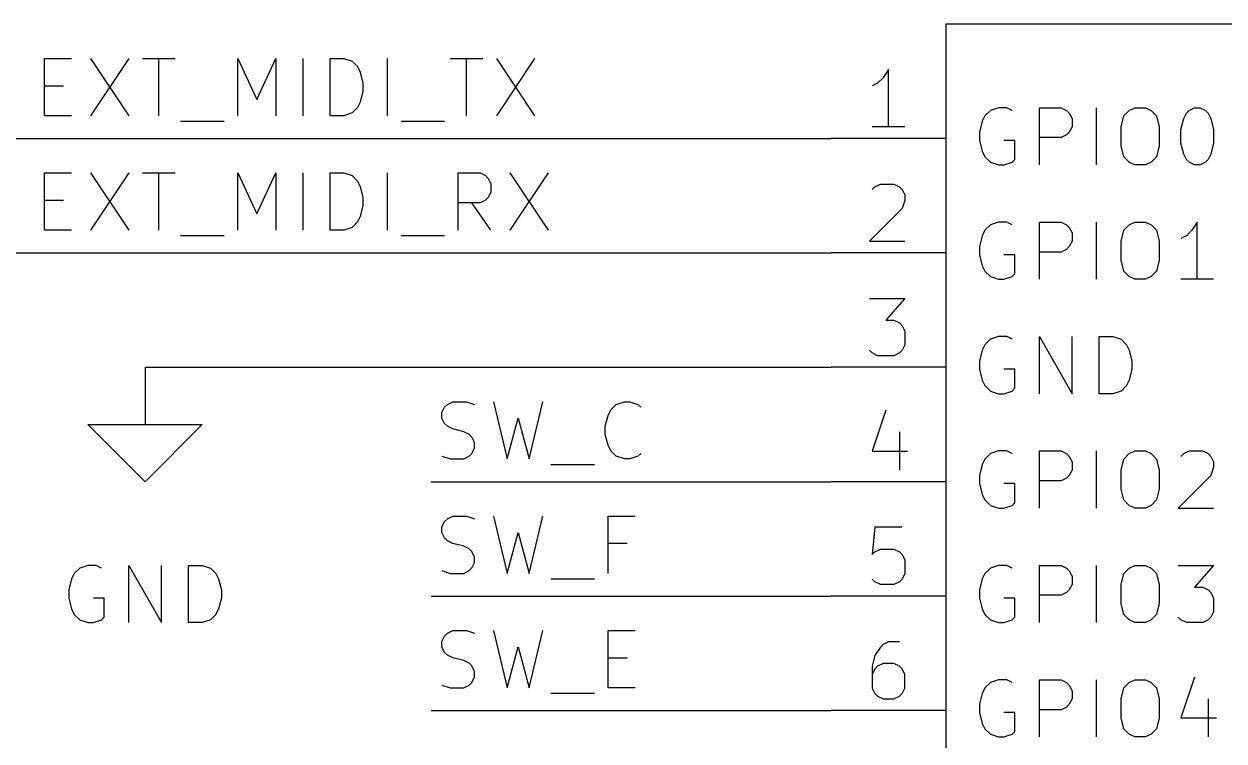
# Model space of a CAD drawing. Extents: x 0.4 to 11.3, y -7.9 to -0.4.
# Drawn here: x 4.194 to 5.243, y -2.077 to -1.45 of the extents above; entities that cross this region are included whole.
import ezdxf

# ---------------------------------------------------------------- set-up
doc = ezdxf.new("R2010")
doc.units = 0
doc.header["$MEASUREMENT"] = 0
for name, color, linetype in [('CYAN2', 4, 'CONTINUOUS'), ('GRAY1', 251, 'CONTINUOUS'), ('GREEN3', 91, 'CONTINUOUS'), ('LYELLOW', 51, 'CONTINUOUS'), ('RED2', 1, 'CONTINUOUS'), ('RED3', 11, 'CONTINUOUS')]:
    doc.layers.add(name, color=color, linetype=linetype)

msp = doc.modelspace()

# ---------------------------------------------------------------- linework, layer by layer
at = {"layer": 'CYAN2', "linetype": 'CONTINUOUS'}
for p, q in [((5.03428, -1.53028), (5.0319, -1.53504)), ((5.03428, -1.53028), (5.0319, -1.53504)), ((5.03905, -1.52551), (5.03428, -1.53028)), ((5.03905, -1.52551), (5.03428, -1.53028)), ((5.04619, -1.52313), (5.03905, -1.52551)), ((5.04619, -1.52313), (5.03905, -1.52551)), ((5.05333, -1.52313), (5.04619, -1.52313)), ((5.05333, -1.52313), (5.04619, -1.52313)), ((5.05809, -1.52551), (5.05333, -1.52313)), ((5.05809, -1.52551), (5.05333, -1.52313)), ((5.0819, -1.57313), (5.0819, -1.52313)), ((5.0819, -1.52313), (5.10095, -1.52313)), ((5.0819, -1.57313), (5.0819, -1.52313)), ((5.0819, -1.52313), (5.10095, -1.52313)), ((5.10095, -1.52313), (5.10571, -1.52551)), ((5.10095, -1.52313), (5.10571, -1.52551)), ((5.10571, -1.52551), (5.10809, -1.52789)), ((5.10571, -1.52551), (5.10809, -1.52789)), ((5.10809, -1.52789), (5.11047, -1.53265)), ((5.10809, -1.52789), (5.11047, -1.53265)), ((5.1319, -1.57313), (5.1319, -1.52313)), ((5.1319, -1.57313), (5.1319, -1.52313)), ((5.15333, -1.5398), (5.15571, -1.53028)), ((5.15333, -1.5398), (5.15571, -1.53028)), ((5.15571, -1.53028), (5.16048, -1.52551)), ((5.15571, -1.53028), (5.16048, -1.52551)), ((5.16048, -1.52551), (5.16524, -1.52313)), ((5.16048, -1.52551), (5.16524, -1.52313)), ((5.16524, -1.52313), (5.17476, -1.52313)), ((5.16524, -1.52313), (5.17476, -1.52313)), ((5.17476, -1.52313), (5.17952, -1.52551)), ((5.17476, -1.52313), (5.17952, -1.52551)), ((5.17952, -1.52551), (5.18428, -1.53028)), ((5.17952, -1.52551), (5.18428, -1.53028)), ((5.18428, -1.53028), (5.18667, -1.5398)), ((5.18428, -1.53028), (5.18667, -1.5398)), ((5.20809, -1.53265), (5.21048, -1.52789)), ((5.20809, -1.53265), (5.21048, -1.52789)), ((5.21048, -1.52789), (5.21286, -1.52551)), ((5.21048, -1.52789), (5.21286, -1.52551)), ((5.21286, -1.52551), (5.21762, -1.52313)), ((5.21286, -1.52551), (5.21762, -1.52313)), ((5.21762, -1.52313), (5.22238, -1.52313)), ((5.21762, -1.52313), (5.22238, -1.52313)), ((5.22238, -1.52313), (5.22714, -1.52551)), ((5.22238, -1.52313), (5.22714, -1.52551)), ((5.22714, -1.52551), (5.22952, -1.52789)), ((5.22714, -1.52551), (5.22952, -1.52789)), ((5.22952, -1.52789), (5.23191, -1.53265)), ((5.22952, -1.52789), (5.23191, -1.53265)), ((5.0319, -1.53504), (5.02952, -1.54456)), ((5.0319, -1.53504), (5.02952, -1.54456)), ((5.11047, -1.5398), (5.10809, -1.54456)), ((5.11047, -1.5398), (5.10809, -1.54456)), ((5.11047, -1.53265), (5.11047, -1.5398)), ((5.11047, -1.53265), (5.11047, -1.5398)), ((5.15333, -1.55646), (5.15333, -1.5398)), ((5.15333, -1.55646), (5.15333, -1.5398)), ((5.18667, -1.5398), (5.18667, -1.55646)), ((5.18667, -1.5398), (5.18667, -1.55646)), ((5.20572, -1.54218), (5.20809, -1.53265)), ((5.20572, -1.54218), (5.20809, -1.53265)), ((5.20572, -1.55408), (5.20572, -1.54218)), ((5.20572, -1.55408), (5.20572, -1.54218)), ((5.23191, -1.53265), (5.23429, -1.54218)), ((5.23191, -1.53265), (5.23429, -1.54218)), ((5.23429, -1.54218), (5.23429, -1.55408)), ((5.23429, -1.54218), (5.23429, -1.55408)), ((5.02952, -1.54456), (5.02952, -1.5517)), ((5.02952, -1.54456), (5.02952, -1.5517)), ((5.02952, -1.5517), (5.0319, -1.56122)), ((5.02952, -1.5517), (5.0319, -1.56122)), ((5.06047, -1.5517), (5.05095, -1.5517)), ((5.06047, -1.5517), (5.05095, -1.5517)), ((5.06047, -1.56837), (5.06047, -1.5517)), ((5.06047, -1.56837), (5.06047, -1.5517)), ((5.10095, -1.54932), (5.0819, -1.54932)), ((5.10095, -1.54932), (5.0819, -1.54932)), ((5.10571, -1.54694), (5.10095, -1.54932)), ((5.10571, -1.54694), (5.10095, -1.54932)), ((5.10809, -1.54456), (5.10571, -1.54694)), ((5.10809, -1.54456), (5.10571, -1.54694)), ((5.0319, -1.56122), (5.03428, -1.56599)), ((5.0319, -1.56122), (5.03428, -1.56599)), ((5.15571, -1.56599), (5.15333, -1.55646)), ((5.15571, -1.56599), (5.15333, -1.55646)), ((5.18667, -1.55646), (5.18428, -1.56599)), ((5.18667, -1.55646), (5.18428, -1.56599)), ((5.20809, -1.56361), (5.20572, -1.55408)), ((5.20809, -1.56361), (5.20572, -1.55408)), ((5.23429, -1.55408), (5.23191, -1.56361)), ((5.23429, -1.55408), (5.23191, -1.56361)), ((5.03428, -1.56599), (5.03905, -1.57075)), ((5.03428, -1.56599), (5.03905, -1.57075)), ((5.03905, -1.57075), (5.04619, -1.57313)), ((5.03905, -1.57075), (5.04619, -1.57313)), ((5.04619, -1.57313), (5.05095, -1.57313)), ((5.04619, -1.57313), (5.05095, -1.57313)), ((5.05095, -1.57313), (5.05809, -1.57075)), ((5.05095, -1.57313), (5.05809, -1.57075)), ((5.05809, -1.57075), (5.06047, -1.56837)), ((5.05809, -1.57075), (5.06047, -1.56837)), ((5.16048, -1.57075), (5.15571, -1.56599)), ((5.16048, -1.57075), (5.15571, -1.56599)), ((5.16524, -1.57313), (5.16048, -1.57075)), ((5.16524, -1.57313), (5.16048, -1.57075)), ((5.17476, -1.57313), (5.16524, -1.57313)), ((5.17476, -1.57313), (5.16524, -1.57313)), ((5.17952, -1.57075), (5.17476, -1.57313)), ((5.17952, -1.57075), (5.17476, -1.57313)), ((5.18428, -1.56599), (5.17952, -1.57075)), ((5.18428, -1.56599), (5.17952, -1.57075)), ((5.21048, -1.56837), (5.20809, -1.56361)), ((5.21048, -1.56837), (5.20809, -1.56361)), ((5.21286, -1.57075), (5.21048, -1.56837)), ((5.21286, -1.57075), (5.21048, -1.56837)), ((5.21762, -1.57313), (5.21286, -1.57075)), ((5.21762, -1.57313), (5.21286, -1.57075)), ((5.22238, -1.57313), (5.21762, -1.57313)), ((5.22238, -1.57313), (5.21762, -1.57313)), ((5.22714, -1.57075), (5.22238, -1.57313)), ((5.22714, -1.57075), (5.22238, -1.57313)), ((5.22952, -1.56837), (5.22714, -1.57075)), ((5.22952, -1.56837), (5.22714, -1.57075)), ((5.23191, -1.56361), (5.22952, -1.56837)), ((5.23191, -1.56361), (5.22952, -1.56837)), ((5.03905, -1.62551), (5.03428, -1.63028)), ((5.03905, -1.62551), (5.03428, -1.63028)), ((5.04619, -1.62313), (5.03905, -1.62551)), ((5.04619, -1.62313), (5.03905, -1.62551)), ((5.05333, -1.62313), (5.04619, -1.62313)), ((5.05333, -1.62313), (5.04619, -1.62313)), ((5.05809, -1.62551), (5.05333, -1.62313)), ((5.05809, -1.62551), (5.05333, -1.62313)), ((5.0819, -1.67313), (5.0819, -1.62313)), ((5.0819, -1.62313), (5.10095, -1.62313)), ((5.0819, -1.67313), (5.0819, -1.62313)), ((5.0819, -1.62313), (5.10095, -1.62313)), ((5.10095, -1.62313), (5.10571, -1.62551)), ((5.10095, -1.62313), (5.10571, -1.62551)), ((5.10571, -1.62551), (5.10809, -1.62789)), ((5.10571, -1.62551), (5.10809, -1.62789)), ((5.1319, -1.67313), (5.1319, -1.62313)), ((5.1319, -1.67313), (5.1319, -1.62313)), ((5.15571, -1.63028), (5.16048, -1.62551)), ((5.15571, -1.63028), (5.16048, -1.62551)), ((5.16048, -1.62551), (5.16524, -1.62313)), ((5.16048, -1.62551), (5.16524, -1.62313)), ((5.16524, -1.62313), (5.17476, -1.62313)), ((5.16524, -1.62313), (5.17476, -1.62313)), ((5.17476, -1.62313), (5.17952, -1.62551)), ((5.17476, -1.62313), (5.17952, -1.62551)), ((5.17952, -1.62551), (5.18428, -1.63028)), ((5.17952, -1.62551), (5.18428, -1.63028)), ((5.22, -1.62313), (5.21524, -1.63028)), ((5.22, -1.62313), (5.21524, -1.63028)), ((5.22, -1.67313), (5.22, -1.62313)), ((5.22, -1.67313), (5.22, -1.62313)), ((5.0319, -1.63504), (5.02952, -1.64456)), ((5.0319, -1.63504), (5.02952, -1.64456)), ((5.03428, -1.63028), (5.0319, -1.63504)), ((5.03428, -1.63028), (5.0319, -1.63504)), ((5.10809, -1.62789), (5.11047, -1.63265)), ((5.10809, -1.62789), (5.11047, -1.63265)), ((5.11047, -1.63265), (5.11047, -1.6398)), ((5.11047, -1.63265), (5.11047, -1.6398)), ((5.15333, -1.6398), (5.15571, -1.63028)), ((5.15333, -1.6398), (5.15571, -1.63028)), ((5.18428, -1.63028), (5.18667, -1.6398)), ((5.18428, -1.63028), (5.18667, -1.6398)), ((5.21048, -1.63504), (5.20572, -1.63742)), ((5.21048, -1.63504), (5.20572, -1.63742)), ((5.21524, -1.63028), (5.21048, -1.63504)), ((5.21524, -1.63028), (5.21048, -1.63504)), ((5.02952, -1.64456), (5.02952, -1.6517)), ((5.02952, -1.64456), (5.02952, -1.6517)), ((5.10571, -1.64694), (5.10095, -1.64932)), ((5.10571, -1.64694), (5.10095, -1.64932)), ((5.10809, -1.64456), (5.10571, -1.64694)), ((5.10809, -1.64456), (5.10571, -1.64694)), ((5.11047, -1.6398), (5.10809, -1.64456)), ((5.11047, -1.6398), (5.10809, -1.64456)), ((5.15333, -1.65646), (5.15333, -1.6398)), ((5.15333, -1.65646), (5.15333, -1.6398)), ((5.18667, -1.6398), (5.18667, -1.65646)), ((5.18667, -1.6398), (5.18667, -1.65646)), ((5.02952, -1.6517), (5.0319, -1.66122)), ((5.02952, -1.6517), (5.0319, -1.66122)), ((5.06047, -1.6517), (5.05095, -1.6517)), ((5.06047, -1.6517), (5.05095, -1.6517)), ((5.06047, -1.66837), (5.06047, -1.6517)), ((5.06047, -1.66837), (5.06047, -1.6517)), ((5.10095, -1.64932), (5.0819, -1.64932)), ((5.10095, -1.64932), (5.0819, -1.64932)), ((5.15571, -1.66599), (5.15333, -1.65646)), ((5.15571, -1.66599), (5.15333, -1.65646)), ((5.18667, -1.65646), (5.18428, -1.66599)), ((5.18667, -1.65646), (5.18428, -1.66599)), ((5.0319, -1.66122), (5.03428, -1.66599)), ((5.0319, -1.66122), (5.03428, -1.66599)), ((5.03428, -1.66599), (5.03905, -1.67075)), ((5.03428, -1.66599), (5.03905, -1.67075)), ((5.16048, -1.67075), (5.15571, -1.66599)), ((5.16048, -1.67075), (5.15571, -1.66599)), ((5.18428, -1.66599), (5.17952, -1.67075)), ((5.18428, -1.66599), (5.17952, -1.67075)), ((5.03905, -1.67075), (5.04619, -1.67313)), ((5.03905, -1.67075), (5.04619, -1.67313)), ((5.04619, -1.67313), (5.05095, -1.67313)), ((5.04619, -1.67313), (5.05095, -1.67313)), ((5.05095, -1.67313), (5.05809, -1.67075)), ((5.05095, -1.67313), (5.05809, -1.67075)), ((5.05809, -1.67075), (5.06047, -1.66837)), ((5.05809, -1.67075), (5.06047, -1.66837)), ((5.16524, -1.67313), (5.16048, -1.67075)), ((5.16524, -1.67313), (5.16048, -1.67075)), ((5.17476, -1.67313), (5.16524, -1.67313)), ((5.17476, -1.67313), (5.16524, -1.67313)), ((5.17952, -1.67075), (5.17476, -1.67313)), ((5.17952, -1.67075), (5.17476, -1.67313)), ((5.23429, -1.67313), (5.20572, -1.67313)), ((5.23429, -1.67313), (5.20572, -1.67313)), ((5.03428, -1.73028), (5.0319, -1.73504)), ((5.03428, -1.73028), (5.0319, -1.73504)), ((5.03905, -1.72551), (5.03428, -1.73028)), ((5.03905, -1.72551), (5.03428, -1.73028)), ((5.04619, -1.72313), (5.03905, -1.72551)), ((5.04619, -1.72313), (5.03905, -1.72551)), ((5.05333, -1.72313), (5.04619, -1.72313)), ((5.05333, -1.72313), (5.04619, -1.72313)), ((5.05809, -1.72551), (5.05333, -1.72313)), ((5.05809, -1.72551), (5.05333, -1.72313)), ((5.0819, -1.77313), (5.0819, -1.72313)), ((5.0819, -1.72313), (5.11047, -1.77313)), ((5.0819, -1.77313), (5.0819, -1.72313)), ((5.0819, -1.72313), (5.11047, -1.77313)), ((5.11047, -1.77313), (5.11047, -1.72313)), ((5.11047, -1.77313), (5.11047, -1.72313)), ((5.13428, -1.77313), (5.13428, -1.72313)), ((5.13428, -1.72313), (5.14619, -1.72313)), ((5.13428, -1.77313), (5.13428, -1.72313)), ((5.13428, -1.72313), (5.14619, -1.72313)), ((5.14619, -1.72313), (5.15333, -1.72551)), ((5.14619, -1.72313), (5.15333, -1.72551)), ((5.15333, -1.72551), (5.15809, -1.73028)), ((5.15333, -1.72551), (5.15809, -1.73028)), ((5.15809, -1.73028), (5.16048, -1.73504)), ((5.15809, -1.73028), (5.16048, -1.73504)), ((5.0319, -1.73504), (5.02952, -1.74456)), ((5.0319, -1.73504), (5.02952, -1.74456)), ((5.16048, -1.73504), (5.16285, -1.74456)), ((5.16048, -1.73504), (5.16285, -1.74456)), ((5.02952, -1.74456), (5.02952, -1.7517)), ((5.02952, -1.74456), (5.02952, -1.7517)), ((5.02952, -1.7517), (5.0319, -1.76122)), ((5.02952, -1.7517), (5.0319, -1.76122)), ((5.06047, -1.7517), (5.05095, -1.7517)), ((5.06047, -1.7517), (5.05095, -1.7517)), ((5.06047, -1.76837), (5.06047, -1.7517)), ((5.06047, -1.76837), (5.06047, -1.7517)), ((5.16285, -1.7517), (5.16048, -1.76122)), ((5.16285, -1.7517), (5.16048, -1.76122)), ((5.16285, -1.74456), (5.16285, -1.7517)), ((5.16285, -1.74456), (5.16285, -1.7517)), ((5.0319, -1.76122), (5.03428, -1.76599)), ((5.0319, -1.76122), (5.03428, -1.76599)), ((5.16048, -1.76122), (5.15809, -1.76599)), ((5.16048, -1.76122), (5.15809, -1.76599)), ((5.03428, -1.76599), (5.03905, -1.77075)), ((5.03428, -1.76599), (5.03905, -1.77075)), ((5.03905, -1.77075), (5.04619, -1.77313)), ((5.03905, -1.77075), (5.04619, -1.77313)), ((5.04619, -1.77313), (5.05095, -1.77313)), ((5.04619, -1.77313), (5.05095, -1.77313)), ((5.05095, -1.77313), (5.05809, -1.77075)), ((5.05095, -1.77313), (5.05809, -1.77075)), ((5.05809, -1.77075), (5.06047, -1.76837)), ((5.05809, -1.77075), (5.06047, -1.76837)), ((5.14619, -1.77313), (5.13428, -1.77313)), ((5.14619, -1.77313), (5.13428, -1.77313)), ((5.15333, -1.77075), (5.14619, -1.77313)), ((5.15333, -1.77075), (5.14619, -1.77313)), ((5.15809, -1.76599), (5.15333, -1.77075)), ((5.15809, -1.76599), (5.15333, -1.77075)), ((5.03905, -1.82551), (5.03428, -1.83028)), ((5.03905, -1.82551), (5.03428, -1.83028)), ((5.04619, -1.82313), (5.03905, -1.82551)), ((5.04619, -1.82313), (5.03905, -1.82551)), ((5.05333, -1.82313), (5.04619, -1.82313)), ((5.05333, -1.82313), (5.04619, -1.82313)), ((5.05809, -1.82551), (5.05333, -1.82313)), ((5.05809, -1.82551), (5.05333, -1.82313)), ((5.0819, -1.87313), (5.0819, -1.82313)), ((5.0819, -1.82313), (5.10095, -1.82313)), ((5.0819, -1.87313), (5.0819, -1.82313)), ((5.0819, -1.82313), (5.10095, -1.82313)), ((5.10095, -1.82313), (5.10571, -1.82551)), ((5.10095, -1.82313), (5.10571, -1.82551)), ((5.10571, -1.82551), (5.10809, -1.82789)), ((5.10571, -1.82551), (5.10809, -1.82789)), ((5.1319, -1.87313), (5.1319, -1.82313)), ((5.1319, -1.87313), (5.1319, -1.82313)), ((5.15571, -1.83028), (5.16048, -1.82551)), ((5.15571, -1.83028), (5.16048, -1.82551)), ((5.16048, -1.82551), (5.16524, -1.82313)), ((5.16048, -1.82551), (5.16524, -1.82313)), ((5.16524, -1.82313), (5.17476, -1.82313)), ((5.16524, -1.82313), (5.17476, -1.82313)), ((5.17476, -1.82313), (5.17952, -1.82551)), ((5.17476, -1.82313), (5.17952, -1.82551)), ((5.17952, -1.82551), (5.18428, -1.83028)), ((5.17952, -1.82551), (5.18428, -1.83028)), ((5.20572, -1.82789), (5.20809, -1.82551)), ((5.20572, -1.82789), (5.20809, -1.82551)), ((5.20809, -1.82551), (5.21286, -1.82313)), ((5.20809, -1.82551), (5.21286, -1.82313)), ((5.21286, -1.82313), (5.22476, -1.82313)), ((5.21286, -1.82313), (5.22476, -1.82313)), ((5.22476, -1.82313), (5.22952, -1.82551)), ((5.22476, -1.82313), (5.22952, -1.82551)), ((5.22952, -1.82551), (5.23191, -1.82789)), ((5.22952, -1.82551), (5.23191, -1.82789)), ((5.0319, -1.83504), (5.02952, -1.84456)), ((5.0319, -1.83504), (5.02952, -1.84456)), ((5.03428, -1.83028), (5.0319, -1.83504)), ((5.03428, -1.83028), (5.0319, -1.83504)), ((5.10809, -1.82789), (5.11047, -1.83265)), ((5.10809, -1.82789), (5.11047, -1.83265)), ((5.11047, -1.83265), (5.11047, -1.8398)), ((5.11047, -1.83265), (5.11047, -1.8398)), ((5.15333, -1.8398), (5.15571, -1.83028)), ((5.15333, -1.8398), (5.15571, -1.83028)), ((5.18428, -1.83028), (5.18667, -1.8398)), ((5.18428, -1.83028), (5.18667, -1.8398)), ((5.23191, -1.82789), (5.23429, -1.83265)), ((5.23191, -1.82789), (5.23429, -1.83265)), ((5.23429, -1.83265), (5.23429, -1.83742)), ((5.23429, -1.83265), (5.23429, -1.83742)), ((5.02952, -1.84456), (5.02952, -1.8517)), ((5.02952, -1.84456), (5.02952, -1.8517)), ((5.10809, -1.84456), (5.10571, -1.84694)), ((5.10809, -1.84456), (5.10571, -1.84694)), ((5.11047, -1.8398), (5.10809, -1.84456)), ((5.11047, -1.8398), (5.10809, -1.84456)), ((5.15333, -1.85646), (5.15333, -1.8398)), ((5.15333, -1.85646), (5.15333, -1.8398)), ((5.18667, -1.8398), (5.18667, -1.85646)), ((5.18667, -1.8398), (5.18667, -1.85646)), ((5.23191, -1.84456), (5.20333, -1.87313)), ((5.23191, -1.84456), (5.20333, -1.87313)), ((5.23429, -1.83742), (5.23191, -1.84456)), ((5.23429, -1.83742), (5.23191, -1.84456)), ((5.02952, -1.8517), (5.0319, -1.86122)), ((5.02952, -1.8517), (5.0319, -1.86122)), ((5.06047, -1.8517), (5.05095, -1.8517)), ((5.06047, -1.8517), (5.05095, -1.8517)), ((5.06047, -1.86837), (5.06047, -1.8517)), ((5.06047, -1.86837), (5.06047, -1.8517)), ((5.10095, -1.84932), (5.0819, -1.84932)), ((5.10095, -1.84932), (5.0819, -1.84932)), ((5.10571, -1.84694), (5.10095, -1.84932)), ((5.10571, -1.84694), (5.10095, -1.84932)), ((5.15571, -1.86599), (5.15333, -1.85646)), ((5.15571, -1.86599), (5.15333, -1.85646)), ((5.18667, -1.85646), (5.18428, -1.86599)), ((5.18667, -1.85646), (5.18428, -1.86599)), ((5.0319, -1.86122), (5.03428, -1.86599)), ((5.0319, -1.86122), (5.03428, -1.86599)), ((5.03428, -1.86599), (5.03905, -1.87075)), ((5.03428, -1.86599), (5.03905, -1.87075)), ((5.16048, -1.87075), (5.15571, -1.86599)), ((5.16048, -1.87075), (5.15571, -1.86599)), ((5.18428, -1.86599), (5.17952, -1.87075)), ((5.18428, -1.86599), (5.17952, -1.87075)), ((5.03905, -1.87075), (5.04619, -1.87313)), ((5.03905, -1.87075), (5.04619, -1.87313)), ((5.04619, -1.87313), (5.05095, -1.87313)), ((5.04619, -1.87313), (5.05095, -1.87313)), ((5.05095, -1.87313), (5.05809, -1.87075)), ((5.05095, -1.87313), (5.05809, -1.87075)), ((5.05809, -1.87075), (5.06047, -1.86837)), ((5.05809, -1.87075), (5.06047, -1.86837)), ((5.16524, -1.87313), (5.16048, -1.87075)), ((5.16524, -1.87313), (5.16048, -1.87075)), ((5.17476, -1.87313), (5.16524, -1.87313)), ((5.17476, -1.87313), (5.16524, -1.87313)), ((5.17952, -1.87075), (5.17476, -1.87313)), ((5.17952, -1.87075), (5.17476, -1.87313)), ((5.20333, -1.87313), (5.23429, -1.87313)), ((5.20333, -1.87313), (5.23429, -1.87313)), ((4.23809, -1.93028), (4.23571, -1.93504)), ((4.24286, -1.92551), (4.23809, -1.93028)), ((4.25, -1.92313), (4.24286, -1.92551)), ((4.25714, -1.92313), (4.25, -1.92313)), ((4.26191, -1.92551), (4.25714, -1.92313)), ((4.28571, -1.97313), (4.28571, -1.92313)), ((4.28571, -1.92313), (4.31428, -1.97313)), ((4.31428, -1.97313), (4.31428, -1.92313)), ((4.33809, -1.97313), (4.33809, -1.92313)), ((4.33809, -1.92313), (4.35, -1.92313)), ((4.35, -1.92313), (4.35714, -1.92551)), ((4.35714, -1.92551), (4.36191, -1.93028)), ((4.36191, -1.93028), (4.36429, -1.93504)), ((5.03428, -1.93028), (5.0319, -1.93504)), ((5.03428, -1.93028), (5.0319, -1.93504)), ((5.03905, -1.92551), (5.03428, -1.93028)), ((5.03905, -1.92551), (5.03428, -1.93028)), ((5.04619, -1.92313), (5.03905, -1.92551)), ((5.04619, -1.92313), (5.03905, -1.92551)), ((5.05333, -1.92313), (5.04619, -1.92313)), ((5.05333, -1.92313), (5.04619, -1.92313)), ((5.05809, -1.92551), (5.05333, -1.92313)), ((5.05809, -1.92551), (5.05333, -1.92313)), ((5.0819, -1.97313), (5.0819, -1.92313)), ((5.0819, -1.92313), (5.10095, -1.92313)), ((5.0819, -1.97313), (5.0819, -1.92313)), ((5.0819, -1.92313), (5.10095, -1.92313)), ((5.10095, -1.92313), (5.10571, -1.92551)), ((5.10095, -1.92313), (5.10571, -1.92551)), ((5.10571, -1.92551), (5.10809, -1.92789)), ((5.10571, -1.92551), (5.10809, -1.92789)), ((5.10809, -1.92789), (5.11047, -1.93265)), ((5.10809, -1.92789), (5.11047, -1.93265)), ((5.1319, -1.97313), (5.1319, -1.92313)), ((5.1319, -1.97313), (5.1319, -1.92313)), ((5.15333, -1.9398), (5.15571, -1.93028)), ((5.15333, -1.9398), (5.15571, -1.93028)), ((5.15571, -1.93028), (5.16048, -1.92551)), ((5.15571, -1.93028), (5.16048, -1.92551)), ((5.16048, -1.92551), (5.16524, -1.92313)), ((5.16048, -1.92551), (5.16524, -1.92313)), ((5.16524, -1.92313), (5.17476, -1.92313)), ((5.16524, -1.92313), (5.17476, -1.92313)), ((5.17476, -1.92313), (5.17952, -1.92551)), ((5.17476, -1.92313), (5.17952, -1.92551)), ((5.17952, -1.92551), (5.18428, -1.93028)), ((5.17952, -1.92551), (5.18428, -1.93028)), ((5.18428, -1.93028), (5.18667, -1.9398)), ((5.18428, -1.93028), (5.18667, -1.9398)), ((5.20333, -1.92313), (5.23429, -1.92313)), ((5.20333, -1.92313), (5.23429, -1.92313)), ((5.23429, -1.92313), (5.21762, -1.94218)), ((5.23429, -1.92313), (5.21762, -1.94218)), ((4.23571, -1.93504), (4.23333, -1.94456)), ((4.36429, -1.93504), (4.36667, -1.94456)), ((5.0319, -1.93504), (5.02952, -1.94456)), ((5.0319, -1.93504), (5.02952, -1.94456)), ((5.11047, -1.9398), (5.10809, -1.94456)), ((5.11047, -1.9398), (5.10809, -1.94456)), ((5.11047, -1.93265), (5.11047, -1.9398)), ((5.11047, -1.93265), (5.11047, -1.9398)), ((5.15333, -1.95646), (5.15333, -1.9398)), ((5.15333, -1.95646), (5.15333, -1.9398)), ((5.18667, -1.9398), (5.18667, -1.95646)), ((5.18667, -1.9398), (5.18667, -1.95646)), ((4.23333, -1.94456), (4.23333, -1.9517)), ((4.36667, -1.94456), (4.36667, -1.9517)), ((5.02952, -1.94456), (5.02952, -1.9517)), ((5.02952, -1.94456), (5.02952, -1.9517)), ((5.10095, -1.94932), (5.0819, -1.94932)), ((5.10095, -1.94932), (5.0819, -1.94932)), ((5.10571, -1.94694), (5.10095, -1.94932)), ((5.10571, -1.94694), (5.10095, -1.94932)), ((5.10809, -1.94456), (5.10571, -1.94694)), ((5.10809, -1.94456), (5.10571, -1.94694)), ((5.21762, -1.94218), (5.22476, -1.94218)), ((5.21762, -1.94218), (5.22476, -1.94218)), ((5.22476, -1.94218), (5.22952, -1.94456)), ((5.22476, -1.94218), (5.22952, -1.94456)), ((5.22952, -1.94456), (5.23191, -1.94694)), ((5.22952, -1.94456), (5.23191, -1.94694)), ((5.23191, -1.94694), (5.23429, -1.9517)), ((5.23191, -1.94694), (5.23429, -1.9517)), ((4.23333, -1.9517), (4.23571, -1.96122)), ((4.23571, -1.96122), (4.23809, -1.96599)), ((4.26428, -1.9517), (4.25476, -1.9517)), ((4.26428, -1.96837), (4.26428, -1.9517)), ((4.36429, -1.96122), (4.36191, -1.96599)), ((4.36667, -1.9517), (4.36429, -1.96122)), ((5.02952, -1.9517), (5.0319, -1.96122)), ((5.02952, -1.9517), (5.0319, -1.96122)), ((5.0319, -1.96122), (5.03428, -1.96599)), ((5.0319, -1.96122), (5.03428, -1.96599)), ((5.06047, -1.9517), (5.05095, -1.9517)), ((5.06047, -1.9517), (5.05095, -1.9517)), ((5.06047, -1.96837), (5.06047, -1.9517)), ((5.06047, -1.96837), (5.06047, -1.9517)), ((5.15571, -1.96599), (5.15333, -1.95646)), ((5.15571, -1.96599), (5.15333, -1.95646)), ((5.18667, -1.95646), (5.18428, -1.96599)), ((5.18667, -1.95646), (5.18428, -1.96599)), ((5.23429, -1.9517), (5.23429, -1.96361)), ((5.23429, -1.9517), (5.23429, -1.96361)), ((4.23809, -1.96599), (4.24286, -1.97075)), ((4.24286, -1.97075), (4.25, -1.97313)), ((4.25476, -1.97313), (4.26191, -1.97075)), ((4.26191, -1.97075), (4.26428, -1.96837)), ((4.35714, -1.97075), (4.35, -1.97313)), ((4.36191, -1.96599), (4.35714, -1.97075)), ((5.03428, -1.96599), (5.03905, -1.97075)), ((5.03428, -1.96599), (5.03905, -1.97075)), ((5.03905, -1.97075), (5.04619, -1.97313)), ((5.03905, -1.97075), (5.04619, -1.97313)), ((5.05095, -1.97313), (5.05809, -1.97075)), ((5.05095, -1.97313), (5.05809, -1.97075)), ((5.05809, -1.97075), (5.06047, -1.96837)), ((5.05809, -1.97075), (5.06047, -1.96837)), ((5.16048, -1.97075), (5.15571, -1.96599)), ((5.16048, -1.97075), (5.15571, -1.96599)), ((5.16524, -1.97313), (5.16048, -1.97075)), ((5.16524, -1.97313), (5.16048, -1.97075)), ((5.17952, -1.97075), (5.17476, -1.97313)), ((5.17952, -1.97075), (5.17476, -1.97313)), ((5.18428, -1.96599), (5.17952, -1.97075)), ((5.18428, -1.96599), (5.17952, -1.97075)), ((5.20572, -1.97075), (5.20333, -1.96837)), ((5.20572, -1.97075), (5.20333, -1.96837)), ((5.21048, -1.97313), (5.20572, -1.97075)), ((5.21048, -1.97313), (5.20572, -1.97075)), ((5.22952, -1.97075), (5.22476, -1.97313)), ((5.22952, -1.97075), (5.22476, -1.97313)), ((5.23191, -1.96837), (5.22952, -1.97075)), ((5.23191, -1.96837), (5.22952, -1.97075)), ((5.23429, -1.96361), (5.23191, -1.96837)), ((5.23429, -1.96361), (5.23191, -1.96837)), ((4.25, -1.97313), (4.25476, -1.97313)), ((4.35, -1.97313), (4.33809, -1.97313)), ((5.04619, -1.97313), (5.05095, -1.97313)), ((5.04619, -1.97313), (5.05095, -1.97313)), ((5.17476, -1.97313), (5.16524, -1.97313)), ((5.17476, -1.97313), (5.16524, -1.97313)), ((5.22476, -1.97313), (5.21048, -1.97313)), ((5.22476, -1.97313), (5.21048, -1.97313)), ((5.04619, -2.02313), (5.03905, -2.02551)), ((5.04619, -2.02313), (5.03905, -2.02551)), ((5.05333, -2.02313), (5.04619, -2.02313)), ((5.05333, -2.02313), (5.04619, -2.02313)), ((5.05809, -2.02551), (5.05333, -2.02313)), ((5.05809, -2.02551), (5.05333, -2.02313)), ((5.0819, -2.07313), (5.0819, -2.02313)), ((5.0819, -2.02313), (5.10095, -2.02313)), ((5.0819, -2.07313), (5.0819, -2.02313)), ((5.0819, -2.02313), (5.10095, -2.02313)), ((5.10095, -2.02313), (5.10571, -2.02551)), ((5.10095, -2.02313), (5.10571, -2.02551)), ((5.1319, -2.07313), (5.1319, -2.02313)), ((5.1319, -2.07313), (5.1319, -2.02313)), ((5.16048, -2.02551), (5.16524, -2.02313)), ((5.16048, -2.02551), (5.16524, -2.02313)), ((5.16524, -2.02313), (5.17476, -2.02313)), ((5.16524, -2.02313), (5.17476, -2.02313)), ((5.17476, -2.02313), (5.17952, -2.02551)), ((5.17476, -2.02313), (5.17952, -2.02551)), ((5.21762, -2.02075), (5.20572, -2.05646)), ((5.21762, -2.02075), (5.20572, -2.05646)), ((5.0319, -2.03504), (5.02952, -2.04456)), ((5.0319, -2.03504), (5.02952, -2.04456)), ((5.03428, -2.03028), (5.0319, -2.03504)), ((5.03428, -2.03028), (5.0319, -2.03504)), ((5.03905, -2.02551), (5.03428, -2.03028)), ((5.03905, -2.02551), (5.03428, -2.03028)), ((5.10571, -2.02551), (5.10809, -2.02789)), ((5.10571, -2.02551), (5.10809, -2.02789)), ((5.10809, -2.02789), (5.11047, -2.03265)), ((5.10809, -2.02789), (5.11047, -2.03265)), ((5.11047, -2.03265), (5.11047, -2.0398)), ((5.11047, -2.03265), (5.11047, -2.0398)), ((5.15333, -2.0398), (5.15571, -2.03028)), ((5.15333, -2.0398), (5.15571, -2.03028)), ((5.15571, -2.03028), (5.16048, -2.02551)), ((5.15571, -2.03028), (5.16048, -2.02551)), ((5.17952, -2.02551), (5.18428, -2.03028)), ((5.17952, -2.02551), (5.18428, -2.03028)), ((5.18428, -2.03028), (5.18667, -2.0398)), ((5.18428, -2.03028), (5.18667, -2.0398)), ((5.02952, -2.04456), (5.02952, -2.0517)), ((5.02952, -2.04456), (5.02952, -2.0517)), ((5.10809, -2.04456), (5.10571, -2.04694)), ((5.10809, -2.04456), (5.10571, -2.04694)), ((5.11047, -2.0398), (5.10809, -2.04456)), ((5.11047, -2.0398), (5.10809, -2.04456)), ((5.15333, -2.05646), (5.15333, -2.0398)), ((5.15333, -2.05646), (5.15333, -2.0398)), ((5.18667, -2.0398), (5.18667, -2.05646)), ((5.18667, -2.0398), (5.18667, -2.05646)), ((5.22952, -2.0398), (5.22952, -2.07313)), ((5.22952, -2.0398), (5.22952, -2.07313)), ((5.02952, -2.0517), (5.0319, -2.06122)), ((5.02952, -2.0517), (5.0319, -2.06122)), ((5.06047, -2.0517), (5.05095, -2.0517)), ((5.06047, -2.0517), (5.05095, -2.0517)), ((5.06047, -2.06837), (5.06047, -2.0517)), ((5.06047, -2.06837), (5.06047, -2.0517)), ((5.10095, -2.04932), (5.0819, -2.04932)), ((5.10095, -2.04932), (5.0819, -2.04932)), ((5.10571, -2.04694), (5.10095, -2.04932)), ((5.10571, -2.04694), (5.10095, -2.04932)), ((5.15571, -2.06599), (5.15333, -2.05646)), ((5.15571, -2.06599), (5.15333, -2.05646)), ((5.18667, -2.05646), (5.18428, -2.06599)), ((5.18667, -2.05646), (5.18428, -2.06599)), ((5.20572, -2.05646), (5.23667, -2.05646)), ((5.20572, -2.05646), (5.23667, -2.05646)), ((5.0319, -2.06122), (5.03428, -2.06599)), ((5.0319, -2.06122), (5.03428, -2.06599)), ((5.03428, -2.06599), (5.03905, -2.07075)), ((5.03428, -2.06599), (5.03905, -2.07075)), ((5.16048, -2.07075), (5.15571, -2.06599)), ((5.16048, -2.07075), (5.15571, -2.06599)), ((5.18428, -2.06599), (5.17952, -2.07075)), ((5.18428, -2.06599), (5.17952, -2.07075)), ((5.03905, -2.07075), (5.04619, -2.07313)), ((5.03905, -2.07075), (5.04619, -2.07313)), ((5.04619, -2.07313), (5.05095, -2.07313)), ((5.04619, -2.07313), (5.05095, -2.07313)), ((5.05095, -2.07313), (5.05809, -2.07075)), ((5.05095, -2.07313), (5.05809, -2.07075)), ((5.05809, -2.07075), (5.06047, -2.06837)), ((5.05809, -2.07075), (5.06047, -2.06837)), ((5.16524, -2.07313), (5.16048, -2.07075)), ((5.16524, -2.07313), (5.16048, -2.07075)), ((5.17476, -2.07313), (5.16524, -2.07313)), ((5.17476, -2.07313), (5.16524, -2.07313)), ((5.17952, -2.07075), (5.17476, -2.07313)), ((5.17952, -2.07075), (5.17476, -2.07313))]:
    msp.add_line(p, q, dxfattribs=at)
at = {"layer": 'GRAY1', "linetype": 'CONTINUOUS'}
for p, q in [((4.2119, -1.53013), (4.2119, -1.48013)), ((4.2119, -1.48013), (4.23571, -1.48013)), ((4.25238, -1.48013), (4.28571, -1.53013)), ((4.28571, -1.48013), (4.25238, -1.53013)), ((4.29761, -1.48013), (4.32619, -1.48013)), ((4.3119, -1.53013), (4.3119, -1.48013)), ((4.38094, -1.53013), (4.38094, -1.48013)), ((4.38094, -1.48013), (4.39761, -1.51584)), ((4.39761, -1.51584), (4.41428, -1.48013)), ((4.41428, -1.48013), (4.41428, -1.53013)), ((4.43809, -1.53013), (4.43809, -1.48013)), ((4.4619, -1.53013), (4.4619, -1.48013)), ((4.4619, -1.48013), (4.4738, -1.48013)), ((4.4738, -1.48013), (4.48094, -1.48251)), ((4.48094, -1.48251), (4.48571, -1.48727)), ((4.48571, -1.48727), (4.48809, -1.49203)), ((4.5119, -1.53013), (4.5119, -1.48013)), ((4.56666, -1.48013), (4.59523, -1.48013)), ((4.58095, -1.53013), (4.58095, -1.48013)), ((4.60714, -1.48013), (4.64047, -1.53013)), ((4.64047, -1.48013), (4.60714, -1.53013)), ((4.48809, -1.49203), (4.49047, -1.50156)), ((4.2119, -1.50394), (4.22857, -1.50394)), ((4.49047, -1.5087), (4.48809, -1.51822)), ((4.49047, -1.50156), (4.49047, -1.5087)), ((4.48809, -1.51822), (4.48571, -1.52298)), ((4.23571, -1.53013), (4.2119, -1.53013)), ((4.4738, -1.53013), (4.4619, -1.53013)), ((4.48094, -1.52775), (4.4738, -1.53013)), ((4.48571, -1.52298), (4.48094, -1.52775)), ((4.33095, -1.53489), (4.36904, -1.53489)), ((4.52381, -1.53489), (4.5619, -1.53489)), ((4.2119, -1.63013), (4.2119, -1.58013)), ((4.2119, -1.58013), (4.23571, -1.58013)), ((4.25238, -1.58013), (4.28571, -1.63013)), ((4.28571, -1.58013), (4.25238, -1.63013)), ((4.29761, -1.58013), (4.32619, -1.58013)), ((4.3119, -1.63013), (4.3119, -1.58013)), ((4.38094, -1.63013), (4.38094, -1.58013)), ((4.38094, -1.58013), (4.39761, -1.61584)), ((4.39761, -1.61584), (4.41428, -1.58013)), ((4.41428, -1.58013), (4.41428, -1.63013)), ((4.43809, -1.63013), (4.43809, -1.58013)), ((4.4619, -1.63013), (4.4619, -1.58013)), ((4.4619, -1.58013), (4.4738, -1.58013)), ((4.4738, -1.58013), (4.48094, -1.58251)), ((4.48094, -1.58251), (4.48571, -1.58727)), ((4.5119, -1.63013), (4.5119, -1.58013)), ((4.5738, -1.63013), (4.5738, -1.58013)), ((4.5738, -1.58013), (4.59285, -1.58013)), ((4.59285, -1.58013), (4.59761, -1.58251)), ((4.59761, -1.58251), (4.6, -1.58489)), ((4.61904, -1.58013), (4.65237, -1.63013)), ((4.65237, -1.58013), (4.61904, -1.63013)), ((4.48571, -1.58727), (4.48809, -1.59203)), ((4.48809, -1.59203), (4.49047, -1.60156)), ((4.6, -1.58489), (4.60237, -1.58965)), ((4.60237, -1.58965), (4.60237, -1.5968)), ((4.2119, -1.60394), (4.22857, -1.60394)), ((4.49047, -1.60156), (4.49047, -1.6087)), ((4.59761, -1.60394), (4.59285, -1.60632)), ((4.6, -1.60156), (4.59761, -1.60394)), ((4.60237, -1.5968), (4.6, -1.60156)), ((4.49047, -1.6087), (4.48809, -1.61822)), ((4.59285, -1.60632), (4.5738, -1.60632)), ((4.60237, -1.63013), (4.58571, -1.60632)), ((4.48571, -1.62298), (4.48094, -1.62775)), ((4.48809, -1.61822), (4.48571, -1.62298)), ((4.23571, -1.63013), (4.2119, -1.63013)), ((4.33095, -1.63489), (4.36904, -1.63489)), ((4.4738, -1.63013), (4.4619, -1.63013)), ((4.48094, -1.62775), (4.4738, -1.63013)), ((4.52381, -1.63489), (4.5619, -1.63489)), ((4.5619, -1.78489), (4.56428, -1.78251)), ((4.56428, -1.78251), (4.56905, -1.78013)), ((4.56905, -1.78013), (4.58095, -1.78013)), ((4.58095, -1.78013), (4.58809, -1.78251)), ((4.60476, -1.78013), (4.61667, -1.83013)), ((4.63571, -1.83013), (4.64762, -1.78013)), ((4.70714, -1.78727), (4.7119, -1.78251)), ((4.7119, -1.78251), (4.71904, -1.78013)), ((4.71904, -1.78013), (4.7238, -1.78013)), ((4.7238, -1.78013), (4.73095, -1.78251)), ((4.73095, -1.78251), (4.73333, -1.78489)), ((4.55952, -1.78965), (4.5619, -1.78489)), ((4.55952, -1.79441), (4.55952, -1.78965)), ((4.70238, -1.80156), (4.70476, -1.79203)), ((4.70476, -1.79203), (4.70714, -1.78727)), ((4.5619, -1.79917), (4.55952, -1.79441)), ((4.56428, -1.80156), (4.5619, -1.79917)), ((4.56905, -1.80394), (4.56428, -1.80156)), ((4.57857, -1.80632), (4.56905, -1.80394)), ((4.61667, -1.83013), (4.62619, -1.79441)), ((4.62619, -1.79441), (4.63571, -1.83013)), ((4.70238, -1.8087), (4.70238, -1.80156)), ((4.58333, -1.8087), (4.57857, -1.80632)), ((4.58571, -1.81108), (4.58333, -1.8087)), ((4.58809, -1.81584), (4.58571, -1.81108)), ((4.70476, -1.81822), (4.70238, -1.8087)), ((4.58333, -1.82775), (4.58571, -1.82537)), ((4.58571, -1.82537), (4.58809, -1.8206)), ((4.58809, -1.8206), (4.58809, -1.81584)), ((4.70714, -1.82298), (4.70476, -1.81822)), ((4.7119, -1.82775), (4.70714, -1.82298)), ((4.73333, -1.82537), (4.73095, -1.82775)), ((4.55952, -1.82775), (4.56667, -1.83013)), ((4.56667, -1.83013), (4.57857, -1.83013)), ((4.57857, -1.83013), (4.58333, -1.82775)), ((4.65476, -1.83489), (4.69285, -1.83489)), ((4.71904, -1.83013), (4.7119, -1.82775)), ((4.7238, -1.83013), (4.71904, -1.83013)), ((4.73095, -1.82775), (4.7238, -1.83013)), ((4.55952, -1.88965), (4.5619, -1.88489)), ((4.5619, -1.88489), (4.56428, -1.88251)), ((4.56428, -1.88251), (4.56905, -1.88013)), ((4.56905, -1.88013), (4.58095, -1.88013)), ((4.58095, -1.88013), (4.58809, -1.88251)), ((4.60476, -1.88013), (4.61667, -1.93013)), ((4.63571, -1.93013), (4.64762, -1.88013)), ((4.70476, -1.93013), (4.70476, -1.88013)), ((4.70476, -1.88013), (4.72857, -1.88013)), ((4.55952, -1.89441), (4.55952, -1.88965)), ((4.5619, -1.89917), (4.55952, -1.89441)), ((4.61667, -1.93013), (4.62619, -1.89441)), ((4.62619, -1.89441), (4.63571, -1.93013)), ((4.56428, -1.90156), (4.5619, -1.89917)), ((4.56905, -1.90394), (4.56428, -1.90156)), ((4.57857, -1.90632), (4.56905, -1.90394)), ((4.58333, -1.9087), (4.57857, -1.90632)), ((4.58571, -1.91108), (4.58333, -1.9087)), ((4.72143, -1.90394), (4.70476, -1.90394)), ((4.58809, -1.91584), (4.58571, -1.91108)), ((4.58809, -1.9206), (4.58809, -1.91584)), ((4.55952, -1.92775), (4.56667, -1.93013)), ((4.56667, -1.93013), (4.57857, -1.93013)), ((4.57857, -1.93013), (4.58333, -1.92775)), ((4.58333, -1.92775), (4.58571, -1.92537)), ((4.58571, -1.92537), (4.58809, -1.9206)), ((4.65476, -1.93489), (4.69285, -1.93489)), ((4.5619, -1.98489), (4.56428, -1.98251)), ((4.56428, -1.98251), (4.56905, -1.98013)), ((4.56905, -1.98013), (4.58095, -1.98013)), ((4.58095, -1.98013), (4.58809, -1.98251)), ((4.60476, -1.98013), (4.61667, -2.03013)), ((4.63571, -2.03013), (4.64762, -1.98013)), ((4.70476, -2.03013), (4.70476, -1.98013)), ((4.70476, -1.98013), (4.72857, -1.98013)), ((4.55952, -1.98965), (4.5619, -1.98489)), ((4.55952, -1.99441), (4.55952, -1.98965)), ((4.5619, -1.99917), (4.55952, -1.99441)), ((4.56428, -2.00156), (4.5619, -1.99917)), ((4.56905, -2.00394), (4.56428, -2.00156)), ((4.57857, -2.00632), (4.56905, -2.00394)), ((4.61667, -2.03013), (4.62619, -1.99441)), ((4.62619, -1.99441), (4.63571, -2.03013)), ((4.70476, -2.00394), (4.72143, -2.00394)), ((4.58333, -2.0087), (4.57857, -2.00632)), ((4.58571, -2.01108), (4.58333, -2.0087)), ((4.58809, -2.01584), (4.58571, -2.01108)), ((4.58571, -2.02537), (4.58809, -2.0206)), ((4.58809, -2.0206), (4.58809, -2.01584)), ((4.55952, -2.02775), (4.56667, -2.03013)), ((4.56667, -2.03013), (4.57857, -2.03013)), ((4.57857, -2.03013), (4.58333, -2.02775)), ((4.58333, -2.02775), (4.58571, -2.02537)), ((4.65476, -2.03489), (4.69285, -2.03489)), ((4.72857, -2.03013), (4.70476, -2.03013))]:
    msp.add_line(p, q, dxfattribs=at)
at = {"layer": 'GREEN3', "linetype": 'CONTINUOUS'}
for p, q in [((3.4, -1.55), (4.9, -1.55)), ((3.4, -1.65), (4.9, -1.65)), ((4.3, -1.75), (4.9, -1.75)), ((4.55, -1.85), (4.9, -1.85)), ((4.55, -1.95), (4.9, -1.95)), ((4.55, -2.05), (4.9, -2.05))]:
    msp.add_line(p, q, dxfattribs=at)
at = {"layer": 'LYELLOW', "linetype": 'CONTINUOUS'}
for p, q in [((5, -1.45), (5, -3.55)), ((6.2, -1.45), (5, -1.45))]:
    msp.add_line(p, q, dxfattribs=at)
at = {"layer": 'RED2', "linetype": 'CONTINUOUS'}
for p, q in [((5, -1.45), (5, -3.55)), ((6.2, -1.45), (5, -1.45)), ((5, -1.55), (4.9, -1.55)), ((5, -1.55), (4.9, -1.55)), ((5, -1.65), (4.9, -1.65)), ((5, -1.65), (4.9, -1.65)), ((4.3, -1.75), (4.3, -1.8)), ((5, -1.75), (4.9, -1.75)), ((5, -1.75), (4.9, -1.75)), ((4.3, -1.85), (4.25, -1.8)), ((4.25, -1.8), (4.3, -1.8)), ((4.3, -1.8), (4.35, -1.8)), ((4.35, -1.8), (4.3, -1.85)), ((5, -1.85), (4.9, -1.85)), ((5, -1.85), (4.9, -1.85)), ((5, -1.95), (4.9, -1.95)), ((5, -1.95), (4.9, -1.95)), ((5, -2.05), (4.9, -2.05)), ((5, -2.05), (4.9, -2.05))]:
    msp.add_line(p, q, dxfattribs=at)
at = {"layer": 'RED3', "linetype": 'CONTINUOUS'}
for p, q in [((4.95, -1.48988), (4.94524, -1.49702)), ((4.95, -1.48988), (4.94524, -1.49702)), ((4.95, -1.53988), (4.95, -1.48988)), ((4.95, -1.53988), (4.95, -1.48988)), ((4.94524, -1.49702), (4.94048, -1.50178)), ((4.94524, -1.49702), (4.94048, -1.50178)), ((4.94048, -1.50178), (4.93572, -1.50417)), ((4.94048, -1.50178), (4.93572, -1.50417)), ((4.96429, -1.53988), (4.93572, -1.53988)), ((4.96429, -1.53988), (4.93572, -1.53988)), ((4.93572, -1.59464), (4.93809, -1.59226)), ((4.93572, -1.59464), (4.93809, -1.59226)), ((4.93809, -1.59226), (4.94286, -1.58988)), ((4.93809, -1.59226), (4.94286, -1.58988)), ((4.94286, -1.58988), (4.95476, -1.58988)), ((4.94286, -1.58988), (4.95476, -1.58988)), ((4.95476, -1.58988), (4.95952, -1.59226)), ((4.95476, -1.58988), (4.95952, -1.59226)), ((4.95952, -1.59226), (4.96191, -1.59464)), ((4.95952, -1.59226), (4.96191, -1.59464)), ((4.96191, -1.59464), (4.96429, -1.5994)), ((4.96191, -1.59464), (4.96429, -1.5994)), ((4.96429, -1.60417), (4.96191, -1.61131)), ((4.96429, -1.60417), (4.96191, -1.61131)), ((4.96429, -1.5994), (4.96429, -1.60417)), ((4.96429, -1.5994), (4.96429, -1.60417)), ((4.96191, -1.61131), (4.93333, -1.63988)), ((4.96191, -1.61131), (4.93333, -1.63988)), ((4.93333, -1.63988), (4.96429, -1.63988)), ((4.93333, -1.63988), (4.96429, -1.63988)), ((4.93333, -1.68988), (4.96429, -1.68988)), ((4.93333, -1.68988), (4.96429, -1.68988)), ((4.96429, -1.68988), (4.94762, -1.70893)), ((4.96429, -1.68988), (4.94762, -1.70893)), ((4.94762, -1.70893), (4.95476, -1.70893)), ((4.94762, -1.70893), (4.95476, -1.70893)), ((4.95476, -1.70893), (4.95952, -1.71131)), ((4.95476, -1.70893), (4.95952, -1.71131)), ((4.95952, -1.71131), (4.96191, -1.71369)), ((4.95952, -1.71131), (4.96191, -1.71369)), ((4.96191, -1.71369), (4.96429, -1.71845)), ((4.96191, -1.71369), (4.96429, -1.71845)), ((4.96429, -1.71845), (4.96429, -1.73035)), ((4.96429, -1.71845), (4.96429, -1.73035)), ((4.96429, -1.73035), (4.96191, -1.73512)), ((4.96429, -1.73035), (4.96191, -1.73512)), ((4.93572, -1.7375), (4.93333, -1.73512)), ((4.93572, -1.7375), (4.93333, -1.73512)), ((4.94048, -1.73988), (4.93572, -1.7375)), ((4.94048, -1.73988), (4.93572, -1.7375)), ((4.95476, -1.73988), (4.94048, -1.73988)), ((4.95476, -1.73988), (4.94048, -1.73988)), ((4.95952, -1.7375), (4.95476, -1.73988)), ((4.95952, -1.7375), (4.95476, -1.73988)), ((4.96191, -1.73512), (4.95952, -1.7375)), ((4.96191, -1.73512), (4.95952, -1.7375)), ((4.94762, -1.7875), (4.93572, -1.82321)), ((4.94762, -1.7875), (4.93572, -1.82321)), ((4.95952, -1.80655), (4.95952, -1.83988)), ((4.95952, -1.80655), (4.95952, -1.83988)), ((4.93572, -1.82321), (4.96667, -1.82321)), ((4.93572, -1.82321), (4.96667, -1.82321)), ((4.93809, -1.88988), (4.93572, -1.91369)), ((4.93809, -1.88988), (4.93572, -1.91369)), ((4.96191, -1.88988), (4.93809, -1.88988)), ((4.96191, -1.88988), (4.93809, -1.88988)), ((4.93809, -1.91131), (4.94286, -1.90893)), ((4.93809, -1.91131), (4.94286, -1.90893)), ((4.94286, -1.90893), (4.95476, -1.90893)), ((4.94286, -1.90893), (4.95476, -1.90893)), ((4.95476, -1.90893), (4.95952, -1.91131)), ((4.95476, -1.90893), (4.95952, -1.91131)), ((4.93572, -1.91369), (4.93809, -1.91131)), ((4.93572, -1.91369), (4.93809, -1.91131)), ((4.95952, -1.91131), (4.96191, -1.91369)), ((4.95952, -1.91131), (4.96191, -1.91369)), ((4.96191, -1.91369), (4.96429, -1.91845)), ((4.96191, -1.91369), (4.96429, -1.91845)), ((4.96429, -1.91845), (4.96429, -1.93035)), ((4.96429, -1.91845), (4.96429, -1.93035)), ((4.96429, -1.93035), (4.96191, -1.93512)), ((4.96429, -1.93035), (4.96191, -1.93512)), ((4.93809, -1.9375), (4.93572, -1.93512)), ((4.93809, -1.9375), (4.93572, -1.93512)), ((4.94286, -1.93988), (4.93809, -1.9375)), ((4.94286, -1.93988), (4.93809, -1.9375)), ((4.95476, -1.93988), (4.94286, -1.93988)), ((4.95476, -1.93988), (4.94286, -1.93988)), ((4.95952, -1.9375), (4.95476, -1.93988)), ((4.95952, -1.9375), (4.95476, -1.93988)), ((4.96191, -1.93512), (4.95952, -1.9375)), ((4.96191, -1.93512), (4.95952, -1.9375)), ((4.94524, -1.99226), (4.94286, -1.99464)), ((4.94524, -1.99226), (4.94286, -1.99464)), ((4.95, -1.98988), (4.94524, -1.99226)), ((4.95, -1.98988), (4.94524, -1.99226)), ((4.95952, -1.98988), (4.95, -1.98988)), ((4.95952, -1.98988), (4.95, -1.98988)), ((4.93809, -2.00178), (4.93572, -2.01131)), ((4.93809, -2.00178), (4.93572, -2.01131)), ((4.94286, -1.99464), (4.93809, -2.00178)), ((4.94286, -1.99464), (4.93809, -2.00178)), ((4.93572, -2.01131), (4.93572, -2.03035)), ((4.93572, -2.01131), (4.93572, -2.03035)), ((4.93809, -2.01369), (4.93572, -2.01845)), ((4.93809, -2.01369), (4.93572, -2.01845)), ((4.94048, -2.01131), (4.93809, -2.01369)), ((4.94048, -2.01131), (4.93809, -2.01369)), ((4.94524, -2.00893), (4.94048, -2.01131)), ((4.94524, -2.00893), (4.94048, -2.01131)), ((4.95476, -2.00893), (4.94524, -2.00893)), ((4.95476, -2.00893), (4.94524, -2.00893)), ((4.95952, -2.01131), (4.95476, -2.00893)), ((4.95952, -2.01131), (4.95476, -2.00893)), ((4.96191, -2.01369), (4.95952, -2.01131)), ((4.96191, -2.01369), (4.95952, -2.01131)), ((4.96429, -2.01845), (4.96191, -2.01369)), ((4.96429, -2.01845), (4.96191, -2.01369)), ((4.96429, -2.03035), (4.96429, -2.01845)), ((4.96429, -2.03035), (4.96429, -2.01845)), ((4.93572, -2.03035), (4.93809, -2.03512)), ((4.93572, -2.03035), (4.93809, -2.03512)), ((4.93809, -2.03512), (4.94048, -2.0375)), ((4.93809, -2.03512), (4.94048, -2.0375)), ((4.95952, -2.0375), (4.96191, -2.03512)), ((4.95952, -2.0375), (4.96191, -2.03512)), ((4.96191, -2.03512), (4.96429, -2.03035)), ((4.96191, -2.03512), (4.96429, -2.03035)), ((4.94048, -2.0375), (4.94524, -2.03988)), ((4.94048, -2.0375), (4.94524, -2.03988)), ((4.94524, -2.03988), (4.95476, -2.03988)), ((4.94524, -2.03988), (4.95476, -2.03988)), ((4.95476, -2.03988), (4.95952, -2.0375)), ((4.95476, -2.03988), (4.95952, -2.0375))]:
    msp.add_line(p, q, dxfattribs=at)

doc.saveas('drawing.dxf')
